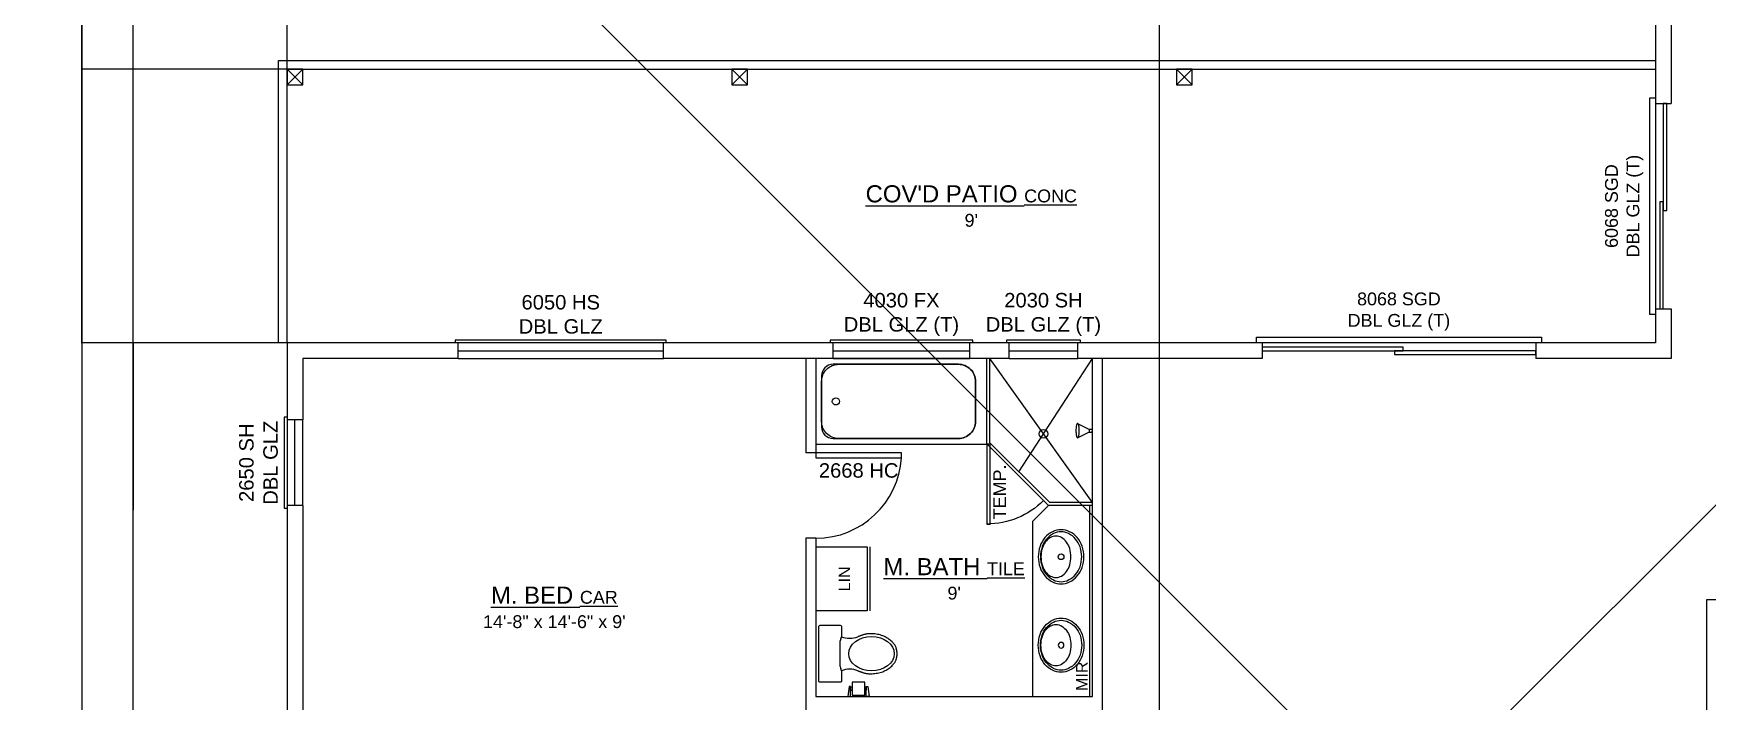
# Model space of a CAD drawing. Header units: inches. Extents: x -566 to 3217, y -8304 to 6564.
# Drawn here: x 121 to 708, y -2238 to -2003 of the extents above; entities that cross this region are included whole.
import ezdxf

# ---------------------------------------------------------------- set-up
doc = ezdxf.new("R2010")
doc.units = ezdxf.units.IN
doc.header["$MEASUREMENT"] = 0
doc.header["$PDMODE"] = 1
doc.header["$PDSIZE"] = -2
doc.linetypes.add('HIDDEN2', pattern=[0.0045, 0.003, -0.0015])
doc.layers.get('0').update_dxf_attribs({"lineweight": 25})
doc.layers.get('DEFPOINTS').update_dxf_attribs({"lineweight": 25})
for name, color, linetype, lineweight, true_color in [('1-AREA', 6, 'Continuous', 25, 0xff00ff), ('1-CAB', 40, 'Continuous', 25, 0xffbf00), ('1-DIM', 22, 'Continuous', 25, 0xcc3300), ('1-DOOR', 9, 'Continuous', 25, 0xc0c0c0), ('1-FIX', 1, 'Continuous', 25, 0xff0000), ('1-MISC', 40, 'Continuous', 25, 0xffbf00), ('1-SOFFIT', 9, 'HIDDEN2', 25, 0xc0c0c0), ('1-WALL', 3, 'Continuous', 25, 0x00ff00), ('1-WIN', 9, 'Continuous', 25, 0xc0c0c0)]:
    doc.layers.add(name, color=color, linetype=linetype, lineweight=lineweight, true_color=true_color)
doc.layers.add('1-RMNAME', color=7, linetype='Continuous', lineweight=25)
doc.layers.add('1-TEXT', color=7, linetype='Continuous', lineweight=25)
doc.styles.add('Arial', font='arial.ttf')
doc.dimstyles.new('ANNOT', dxfattribs={"dimtxt": 0.083333, "dimasz": 0.18, "dimexe": 5e-05, "dimexo": 3.125e-05, "dimgap": 4.5e-05, "dimtad": 1, "dimdec": 3, "dimdsep": 46, "dimlunit": 4, "dimtxsty": 'Arial', "dimblk": 'VW_SLASH', "dimblk1": 'VW_SLASH', "dimblk2": 'VW_SLASH', "dimcen": 0, "dimdle": 5e-05, "dimazin": 0, "dimtfac": 1, "dimtdec": 3, "dimtix": 1, "dimtmove": 0, "dimatfit": 0, "dimldrblk": 'VW_SLASH', "dimfxl": 1, "dimfrac": 2, "dimtolj": 1, "dimarcsym": 0})

# ---------------------------------------------------------------- blocks, each defined once
blk = doc.blocks.new('VW_SLASH')
at = {"color": 0, "linetype": 'ByBlock', "lineweight": -2, "transparency": 16777216}
blk.add_line((0.0003, 0), (-1, 0), dxfattribs=at)
at = {"color": 0, "linetype": 'Continuous', "lineweight": 5, "transparency": 16777216, "flags": 128}
blk.add_lwpolyline([(0.0001, 0.0001), (-0.0001, -0.0001)], dxfattribs=at)
blk = doc.blocks.new('*D216')
at = {"layer": '1-DIM', "color": 0, "lineweight": -2}
for p, q in [((-150, -1896), (-510, -1896)), ((210, -2016), (210, -1895.9)), ((210, -1896), (418.68, -1896)), ((690, -1896), (481.32, -1896)), ((690, -1968), (690, -1895.9)), ((1050, -1896), (1410, -1896))]:
    blk.add_line(p, q, dxfattribs=at)
at = {"layer": 'DEFPOINTS', "color": 0}
for p in [(210, -1896), (690, -1968), (210, -2016)]:
    blk.add_point(p, dxfattribs=at)
at = {"layer": '1-DIM', "color": 0, "lineweight": -2, "xscale": 360, "yscale": 360, "zscale": 360}
blk.add_blockref('VW_SLASH', (210, -1896), dxfattribs=at)
at = {"layer": '1-DIM', "color": 0, "lineweight": -2, "xscale": 360, "yscale": 360, "zscale": 360, "rotation": 180}
blk.add_blockref('VW_SLASH', (690, -1896), dxfattribs=at)
at = {"layer": '1-DIM', "color": 0, "insert": (450, -1896), "char_height": 0.0833, "attachment_point": 5, "style": 'Arial'}
blk.add_mtext("\\A1;40'", dxfattribs=at)
blk = doc.blocks.new('*D217')
at = {"layer": '1-DIM', "color": 0, "lineweight": -2}
for p, q in [((138, -1752), (138, -1392)), ((210, -2112), (137.9, -2112)), ((138, -2112), (138, -2284.68)), ((138, -2520), (138, -2347.32)), ((210, -2520), (137.9, -2520)), ((138, -2880), (138, -3240))]:
    blk.add_line(p, q, dxfattribs=at)
at = {"layer": 'DEFPOINTS', "color": 0}
for p in [(210, -2112), (138, -2520), (210, -2520)]:
    blk.add_point(p, dxfattribs=at)
at = {"layer": '1-DIM', "color": 0, "lineweight": -2, "xscale": 360, "yscale": 360, "zscale": 360}
for p, rotation in [((138, -2112), 270), ((138, -2520), 90)]:
    blk.add_blockref('VW_SLASH', p, dxfattribs=dict(at, rotation=rotation))
at = {"layer": '1-DIM', "color": 0, "insert": (138, -2316), "char_height": 0.0833, "attachment_point": 5, "rotation": 90, "style": 'Arial'}
blk.add_mtext("\\A1;34'", dxfattribs=at)
blk = doc.blocks.new('*D227')
at = {"layer": '1-DIM', "color": 0, "lineweight": -2}
for p, q in [((138, -1608), (138, -1248)), ((690, -1968), (137.9, -1968)), ((138, -1968), (138, -2016)), ((210, -2016), (137.9, -2016)), ((138, -2376), (138, -2736))]:
    blk.add_line(p, q, dxfattribs=at)
at = {"layer": 'DEFPOINTS', "color": 0}
for p in [(690, -1968), (138, -2016), (210, -2016)]:
    blk.add_point(p, dxfattribs=at)
at = {"layer": '1-DIM', "color": 0, "lineweight": -2, "xscale": 360, "yscale": 360, "zscale": 360}
for p, rotation in [((138, -1968), 270), ((138, -2016), 90)]:
    blk.add_blockref('VW_SLASH', p, dxfattribs=dict(at, rotation=rotation))
at = {"layer": '1-DIM', "color": 0, "insert": (138, -1992), "char_height": 0.0833, "attachment_point": 5, "rotation": 90, "style": 'Arial'}
blk.add_mtext("\\A1;4'", dxfattribs=at)
blk = doc.blocks.new('*D230')
at = {"layer": '1-DIM', "color": 0, "lineweight": -2}
for p, q in [((516, -2064), (516, -1704)), ((504, -2424), (516.1, -2424)), ((516, -2424), (516, -2440.71)), ((516, -2520), (516, -2503.29)), ((498, -2520), (516.1, -2520)), ((516, -2880), (516, -3240))]:
    blk.add_line(p, q, dxfattribs=at)
at = {"layer": 'DEFPOINTS', "color": 0}
for p in [(504, -2424), (498, -2520), (516, -2520)]:
    blk.add_point(p, dxfattribs=at)
at = {"layer": '1-DIM', "color": 0, "lineweight": -2, "xscale": 360, "yscale": 360, "zscale": 360}
for p, rotation in [((516, -2424), 270), ((516, -2520), 90)]:
    blk.add_blockref('VW_SLASH', p, dxfattribs=dict(at, rotation=rotation))
at = {"layer": '1-DIM', "color": 0, "insert": (516, -2472), "char_height": 0.0833, "attachment_point": 5, "rotation": 90, "style": 'Arial'}
blk.add_mtext("\\A1;8'", dxfattribs=at)
blk = doc.blocks.new('Group-100')
at = {"flags": 128}
blk.add_lwpolyline([(-839.79, -965.5), (-839.79, -995.5), (-779.79, -995.5), (-779.79, -965.5)], close=True, dxfattribs=at)
for points in [[(-837.79, -987.5), (-837.79, -973.5, -0.414214), (-831.79, -967.5), (-789.79, -967.5, -0.414214), (-783.79, -973.5), (-783.79, -987.5, -0.414214), (-789.79, -993.5), (-831.79, -993.5, -0.414214)], [(-783.79, -973.5, 0.414214), (-789.79, -967.5), (-833.79, -967.5, 0.414214), (-837.79, -971.5), (-837.79, -989.5, 0.414214), (-833.79, -993.5), (-789.79, -993.5, 0.414214), (-783.79, -987.5)]]:
    blk.add_lwpolyline(points, format="xyb", close=True, dxfattribs=at)
at = {"linetype": 'Continuous'}
blk.add_circle((-832.79, -980.5), 1.25, dxfattribs=at)
blk = doc.blocks.new('Group-103')
at = {"color": 1, "linetype": 'Continuous', "true_color": 0xff0000}
for p, q in [((-869.29, -864), (-863.79, -869.5)), ((-869.29, -869.5), (-863.79, -864))]:
    blk.add_line(p, q, dxfattribs=at)
at = {"color": 7, "linetype": 'Continuous', "flags": 128}
blk.add_lwpolyline([(-869.29, -869.5), (-863.79, -869.5), (-863.79, -864), (-869.29, -864)], close=True, dxfattribs=at)
blk = doc.blocks.new('Group-104')
at = {"color": 1, "linetype": 'Continuous', "true_color": 0xff0000}
for p, q in [((-1025.29, -864), (-1019.79, -869.5)), ((-1025.29, -869.5), (-1019.79, -864))]:
    blk.add_line(p, q, dxfattribs=at)
at = {"color": 7, "linetype": 'Continuous', "flags": 128}
blk.add_lwpolyline([(-1025.29, -869.5), (-1019.79, -869.5), (-1019.79, -864), (-1025.29, -864)], close=True, dxfattribs=at)
blk = doc.blocks.new('Group-105')
at = {"color": 1, "linetype": 'Continuous', "true_color": 0xff0000}
for p, q in [((-713.29, -864), (-707.79, -869.5)), ((-713.29, -869.5), (-707.79, -864))]:
    blk.add_line(p, q, dxfattribs=at)
at = {"color": 7, "linetype": 'Continuous', "flags": 128}
blk.add_lwpolyline([(-713.29, -869.5), (-707.79, -869.5), (-707.79, -864), (-713.29, -864)], close=True, dxfattribs=at)
blk = doc.blocks.new('*D239')
at = {"layer": '1-DIM', "color": 0, "lineweight": -2}
for p, q in [((138, -1656), (138, -1296)), ((210, -2016), (137.9, -2016)), ((138, -2016), (138, -2032.71)), ((138, -2112), (138, -2095.29)), ((210, -2112), (137.9, -2112)), ((138, -2472), (138, -2832))]:
    blk.add_line(p, q, dxfattribs=at)
at = {"layer": 'DEFPOINTS', "color": 0}
for p in [(138, -2016), (210, -2016), (210, -2112)]:
    blk.add_point(p, dxfattribs=at)
at = {"layer": '1-DIM', "color": 0, "lineweight": -2, "xscale": 360, "yscale": 360, "zscale": 360}
for p, rotation in [((138, -2016), 270), ((138, -2112), 90)]:
    blk.add_blockref('VW_SLASH', p, dxfattribs=dict(at, rotation=rotation))
at = {"layer": '1-DIM', "color": 0, "insert": (138, -2064), "char_height": 0.0833, "attachment_point": 5, "rotation": 90, "style": 'Arial'}
blk.add_mtext("\\A1;8'", dxfattribs=at)
blk = doc.blocks.new('DR-SGL45')
at = {"flags": 128}
blk.add_lwpolyline([(0, 0), (0.707, 0.707), (0.737, 0.678), (0.029, -0.029)], close=True, dxfattribs=at)
at = {"color": 1, "true_color": 0xff0000}
blk.add_arc((0, 0), 1, 0, 45, dxfattribs=at)
blk = doc.blocks.new('SHWR_HEAD')
for p, q in [((-5.21, 2.5), (-1.21, 0.5)), ((-1.21, 0.5), (-0.21, 0.5)), ((-5.21, -2.5), (-1.21, -0.5)), ((-1.21, -0.5), (-0.21, -0.5))]:
    blk.add_line(p, q)
for centre in [(-1.69, 0), (-0.69, 0)]:
    blk.add_arc(centre, 0.691, 313.65467, 46.34533)
at = {"transparency": 33554687}
blk.add_rational_spline([(-5.21, -2.5), (-6.38, -2.5), (-6.38, 2.5), (-5.21, 2.5), (-4.05, 2.5), (-4.05, -2.5), (-5.21, -2.5)], [1, 0.333333333333, 0.333333333333, 1, 0.333333333333, 0.333333333333, 1], degree=3, knots=[0, 0, 0, 0, 0.5, 0.5, 0.5, 1, 1, 1, 1], dxfattribs=at)
blk = doc.blocks.new('SINK_BATH_1')
at = {"flags": 128}
for points in [[(0, -18, 0.084101), (3.71, -17.37, 0.091322), (6.72, -15.66, 0.103814), (8.8, -12.99, 0.114782), (9.5, -10, 0.114782), (8.8, -7.01, 0.103814), (6.72, -4.34, 0.091322), (3.71, -2.63, 0.084101), (0, -2), (0, -2), (0, -2, 0.084101), (-3.71, -2.63, 0.091322), (-6.72, -4.34, 0.103814), (-8.8, -7.01, 0.114782), (-9.5, -10, 0.114782), (-8.8, -12.99, 0.103814), (-6.72, -15.66, 0.091322), (-3.71, -17.37, 0.084101)], [(0, -17.25), (0, -17.25, 0.084101), (3.46, -16.66, 0.091322), (6.23, -15.08, 0.103814), (8.13, -12.66, 0.114782), (8.75, -10, 0.114782), (8.13, -7.34, 0.103814), (6.23, -4.92, 0.091322), (3.46, -3.34, 0.084101), (0, -2.75), (0, -2.75, 0.084101), (-3.46, -3.34, 0.091322), (-6.23, -4.92, 0.103814), (-8.13, -7.34, 0.114782), (-8.75, -10, 0.114782), (-8.13, -12.66, 0.103814), (-6.23, -15.08, 0.091322), (-3.46, -16.66, 0.084101), (0, -17.25)], [(0, -13.44, 0.073018), (2.87, -13.02, 0.084057), (5.13, -11.9, 0.106512), (6.74, -10.1, 0.130573), (7.25, -8.19, 0.130573), (6.74, -6.27, 0.106512), (5.13, -4.47, 0.084057), (2.87, -3.36, 0.073018), (0, -2.94), (0, -2.94, 0.073018), (-2.87, -3.36, 0.084057), (-5.13, -4.47, 0.106512), (-6.74, -6.27, 0.130573), (-7.25, -8.19, 0.130573), (-6.74, -10.1, 0.106512), (-5.13, -11.9, 0.084057), (-2.87, -13.02, 0.073018)]]:
    blk.add_lwpolyline(points, format="xyb", close=True, dxfattribs=at)
blk.add_circle((0, -10), 1)
blk = doc.blocks.new('*D241')
at = {"layer": '1-DIM', "color": 0, "lineweight": -2}
for p, q in [((156, -1752), (156, -1392)), ((210, -2112), (155.9, -2112)), ((156, -2112), (156, -2170.68)), ((156, -2292), (156, -2233.32)), ((215.5, -2292), (155.9, -2292)), ((156, -2652), (156, -3012))]:
    blk.add_line(p, q, dxfattribs=at)
at = {"layer": 'DEFPOINTS', "color": 0}
for p in [(156, -2112), (210, -2112), (215.5, -2292)]:
    blk.add_point(p, dxfattribs=at)
at = {"layer": '1-DIM', "color": 0, "lineweight": -2, "xscale": 360, "yscale": 360, "zscale": 360}
for p, rotation in [((156, -2112), 270), ((156, -2292), 90)]:
    blk.add_blockref('VW_SLASH', p, dxfattribs=dict(at, rotation=rotation))
at = {"layer": '1-DIM', "color": 0, "insert": (156, -2202), "char_height": 0.0833, "attachment_point": 5, "rotation": 90, "style": 'Arial'}
blk.add_mtext("\\A1;15'", dxfattribs=at)
blk = doc.blocks.new('*D242')
at = {"layer": '1-DIM', "color": 0, "lineweight": -2}
for p, q in [((156, -1932), (156, -1572)), ((215.5, -2292), (155.9, -2292)), ((156, -2292), (156, -2294.64)), ((215.5, -2360), (155.9, -2360)), ((156, -2360), (156, -2357.36)), ((156, -2720), (156, -3080))]:
    blk.add_line(p, q, dxfattribs=at)
at = {"layer": 'DEFPOINTS', "color": 0}
for p in [(156, -2292), (215.5, -2292), (215.5, -2360)]:
    blk.add_point(p, dxfattribs=at)
at = {"layer": '1-DIM', "color": 0, "lineweight": -2, "xscale": 360, "yscale": 360, "zscale": 360}
for p, rotation in [((156, -2292), 270), ((156, -2360), 90)]:
    blk.add_blockref('VW_SLASH', p, dxfattribs=dict(at, rotation=rotation))
at = {"layer": '1-DIM', "color": 0, "insert": (156, -2326), "char_height": 0.0833, "attachment_point": 5, "rotation": 90, "style": 'Arial'}
blk.add_mtext('\\A1;5\'-8"', dxfattribs=at)
blk = doc.blocks.new('*D243')
at = {"layer": '1-DIM', "color": 0, "lineweight": -2}
for p, q in [((156, -2000), (156, -1640)), ((215.5, -2360), (155.9, -2360)), ((156, -2390), (156, -2360)), ((215.5, -2390), (155.9, -2390)), ((156, -2750), (156, -3110))]:
    blk.add_line(p, q, dxfattribs=at)
at = {"layer": 'DEFPOINTS', "color": 0}
for p in [(156, -2360), (215.5, -2360), (215.5, -2390)]:
    blk.add_point(p, dxfattribs=at)
at = {"layer": '1-DIM', "color": 0, "lineweight": -2, "xscale": 360, "yscale": 360, "zscale": 360}
for p, rotation in [((156, -2360), 270), ((156, -2390), 90)]:
    blk.add_blockref('VW_SLASH', p, dxfattribs=dict(at, rotation=rotation))
at = {"layer": '1-DIM', "color": 0, "insert": (156, -2375), "char_height": 0.0833, "attachment_point": 5, "rotation": 90, "style": 'Arial'}
blk.add_mtext('\\A1;2\'-6"', dxfattribs=at)
blk = doc.blocks.new('*D244')
at = {"layer": '1-DIM', "color": 0, "lineweight": -2}
for p, q in [((156, -2030), (156, -1670)), ((215.5, -2390), (155.9, -2390)), ((156, -2390), (156, -2423.58)), ((156, -2520), (156, -2486.42)), ((210, -2520), (155.9, -2520)), ((156, -2880), (156, -3240))]:
    blk.add_line(p, q, dxfattribs=at)
at = {"layer": 'DEFPOINTS', "color": 0}
for p in [(156, -2390), (215.5, -2390), (210, -2520)]:
    blk.add_point(p, dxfattribs=at)
at = {"layer": '1-DIM', "color": 0, "lineweight": -2, "xscale": 360, "yscale": 360, "zscale": 360}
for p, rotation in [((156, -2390), 270), ((156, -2520), 89.99999999999999)]:
    blk.add_blockref('VW_SLASH', p, dxfattribs=dict(at, rotation=rotation))
at = {"layer": '1-DIM', "color": 0, "insert": (156, -2455), "char_height": 0.0833, "attachment_point": 5, "rotation": 90, "style": 'Arial'}
blk.add_mtext('\\A1;10\'-10"', dxfattribs=at)
blk = doc.blocks.new('Group-106')
for p, q in [((-831.29, -1073.52), (-831.29, -1064.48)), ((-831, -1063.77), (-830.79, -1063.06)), ((-830.79, -1074.94), (-831, -1074.23))]:
    blk.add_line(p, q)
at = {"flags": 128}
blk.add_lwpolyline([(-830.79, -1074.94), (-830.79, -1078.5, -0.414214), (-831.29, -1079), (-838.29, -1079, -0.414214), (-838.79, -1078.5), (-838.79, -1059.5, -0.414214), (-838.29, -1059), (-831.29, -1059, -0.414214), (-830.79, -1059.5), (-830.79, -1063.06)], format="xyb", dxfattribs=at)
for centre, radius, start, end in [((-830.29, -1064.48), 1, 135, 180), ((-827.92, -1055.32), 8.26, 249.69023, 290.30977), ((-830.29, -1073.52), 1, 180, 225), ((-827.92, -1082.68), 8.26, 69.69023, 110.30977)]:
    blk.add_arc(centre, radius, start, end)
blk.add_ellipse((-820.29, -1069), major_axis=(-8, 0), ratio=0.75)
blk.add_open_spline([(-825.06, -1074.94), (-824.22, -1075.34), (-821.01, -1076.24), (-815.73, -1075.4), (-812.01, -1072.36), (-811.29, -1069.77), (-811.29, -1068.23), (-812.01, -1065.64), (-815.73, -1062.6), (-821.01, -1061.76), (-824.22, -1062.66), (-825.06, -1063.06)], degree=2)
blk = doc.blocks.new('tp')
for p, q in [((3.5, 3.25), (0, 3.75)), ((0, 3.75), (0, 2.75)), ((0, 2.75), (3.5, 2.75)), ((2.25, 2.75), (3.25, 2.75)), ((3.25, 2.75), (2.25, 2.75)), ((2.25, 2.25), (2.25, 2.75)), ((3.25, 2.75), (3.25, 2.25)), ((3.5, 2.75), (3.5, 3.25)), ((0, -3.75), (0, -2.75)), ((0, -2.75), (3.5, -2.75)), ((3.5, -3.25), (0, -3.75)), ((2.25, -2.75), (2.25, -2.25)), ((3.25, -2.75), (2.25, -2.75)), ((3.25, -2.25), (3.25, -2.75)), ((3.5, -2.75), (3.5, -3.25))]:
    blk.add_line(p, q)
at = {"flags": 128}
blk.add_lwpolyline([(0.5, -2.25), (0.5, 2.25), (5, 2.25), (5, -2.25)], close=True, dxfattribs=at)
blk = doc.blocks.new('Group-115')
at = {"flags": 128}
blk.add_lwpolyline([(-839.79, -998.5), (-839.79, -1000.25), (-809.79, -1000.25), (-809.79, -998.5), (-839.79, -998.5)], dxfattribs=at)
at = {"color": 1, "linetype": 'Continuous', "true_color": 0xff0000}
blk.add_arc((-839.84, -998.4), 30.1, 270.08952, 356.46886, dxfattribs=at)
blk = doc.blocks.new('Group-123')
blk.add_line((-542.54, -913.5), (-542.54, -910.5))
at = {"flags": 128}
for points in [[(-542.54, -913.5), (-541.29, -913.5), (-541.29, -876), (-542.54, -876)], [(-543.79, -948), (-542.54, -948), (-542.54, -910.5), (-543.79, -910.5)]]:
    blk.add_lwpolyline(points, close=True, dxfattribs=at)
blk = doc.blocks.new('Group-124')
blk.add_line((-636.79, -962.75), (-633.79, -962.75))
at = {"flags": 128}
for points in [[(-683.29, -961.5), (-683.29, -962.75), (-633.79, -962.75), (-633.79, -961.5)], [(-636.79, -962.75), (-636.79, -964), (-587.29, -964), (-587.29, -962.75)]]:
    blk.add_lwpolyline(points, close=True, dxfattribs=at)
blk = doc.blocks.new('Group-126')
at = {"color": 7, "linetype": 'Continuous'}
for p, q in [((-965.29, -962.75), (-893.29, -962.75)), ((-965.29, -965.5), (-893.29, -965.5))]:
    blk.add_line(p, q, dxfattribs=at)
at = {"color": 7, "linetype": 'Continuous', "flags": 128}
blk.add_lwpolyline([(-892.29, -960), (-892.29, -959), (-966.29, -959), (-966.29, -960)], dxfattribs=at)
at = {"layer": 'DEFPOINTS'}
blk.add_line((-893.29, -960), (-893.29, -960), dxfattribs=at)
blk = doc.blocks.new('Group-131')
at = {"color": 7, "linetype": 'Continuous'}
for p, q in [((-1022.54, -1017), (-1022.54, -987)), ((-1019.79, -1017), (-1019.79, -987))]:
    blk.add_line(p, q, dxfattribs=at)
at = {"color": 7, "linetype": 'Continuous', "flags": 128}
blk.add_lwpolyline([(-1025.29, -986), (-1026.29, -986), (-1026.29, -1018), (-1025.29, -1018)], dxfattribs=at)
at = {"layer": 'DEFPOINTS'}
blk.add_line((-1025.29, -987), (-1025.29, -987), dxfattribs=at)
blk = doc.blocks.new('Group-134')
at = {"color": 7, "linetype": 'Continuous'}
for p, q in [((-833.79, -962.75), (-785.79, -962.75)), ((-833.79, -965.5), (-785.79, -965.5))]:
    blk.add_line(p, q, dxfattribs=at)
at = {"color": 7, "linetype": 'Continuous', "flags": 128}
blk.add_lwpolyline([(-784.79, -960), (-784.79, -959), (-834.79, -959), (-834.79, -960)], dxfattribs=at)
at = {"layer": 'DEFPOINTS'}
blk.add_line((-785.79, -960), (-785.79, -960), dxfattribs=at)
blk = doc.blocks.new('Group-135')
at = {"color": 7, "linetype": 'Continuous'}
for p, q in [((-771.97, -962.75), (-747.97, -962.75)), ((-771.97, -965.5), (-747.97, -965.5))]:
    blk.add_line(p, q, dxfattribs=at)
at = {"color": 7, "linetype": 'Continuous', "flags": 128}
blk.add_lwpolyline([(-746.97, -960), (-746.97, -959), (-772.97, -959), (-772.97, -960)], dxfattribs=at)
at = {"layer": 'DEFPOINTS'}
blk.add_line((-747.97, -960), (-747.97, -960), dxfattribs=at)

msp = doc.modelspace()

# ---------------------------------------------------------------- linework, layer by layer
at = {"layer": '1-AREA', "flags": 128}
for points in [[(990, -2207.5), (990, -1968), (690, -1968), (690, -2112), (210, -2112), (210, -2520), (498, -2520), (498, -2424), (713.5, -2424), (713.5, -2207.5)], [(210, -2016), (690, -2016), (690, -2112), (210, -2112)]]:
    msp.add_lwpolyline(points, close=True, dxfattribs=at)
at = {"layer": '1-CAB'}
for p, q in [((471.5, -2174.59), (477.09, -2169)), ((491.5, -2169), (491.5, -2236)), ((471.5, -2174.59), (471.5, -2236)), ((414.5, -2206), (414.5, -2183.5))]:
    msp.add_line(p, q, dxfattribs=at)
at = {"layer": '1-CAB', "flags": 128}
msp.add_lwpolyline([(395.5, -2183.5), (413.5, -2183.5), (413.5, -2206), (395.5, -2206)], dxfattribs=at)
at = {"layer": '1-DOOR', "flags": 128}
for points in [[(690, -2102), (688, -2102), (688, -2026), (690, -2026)], [(550, -2112), (550, -2110), (650, -2110), (650, -2112)]]:
    msp.add_lwpolyline(points, dxfattribs=at)
at = {"layer": '1-FIX'}
for p, q in [((492.5, -2168), (456.5, -2117.5)), ((466.67, -2157.17), (492.5, -2117.5))]:
    msp.add_line(p, q, dxfattribs=at)
at = {"layer": '1-FIX', "flags": 128}
for points in [[(492.5, -2169), (477.09, -2169), (455.5, -2147.41), (455.5, -2117.5)], [(492.5, -2168), (477.5, -2168), (456.5, -2147), (456.5, -2117.5)]]:
    msp.add_lwpolyline(points, dxfattribs=at)
at = {"layer": '1-FIX'}
msp.add_circle((475.32, -2143.89), 1.5, dxfattribs=at)
at = {"layer": '1-MISC', "flags": 128}
msp.add_lwpolyline([(210, -2112), (207, -2112), (207, -2013), (690, -2013)], dxfattribs=at)
at = {"layer": '1-SOFFIT', "flags": 128}
msp.add_lwpolyline([(210, -2112), (210, -2016), (690, -2016)], dxfattribs=at)
at = {"layer": '1-WALL'}
for p, q in [((690, -1968), (690, -2028)), ((695.5, -1973.5), (695.5, -2028)), ((690, -2028), (695.5, -2028)), ((690, -2100), (690, -2112)), ((690, -2100), (695.5, -2100)), ((695.5, -2100), (695.5, -2117.5)), ((270, -2112), (210, -2112)), ((210, -2112), (210, -2139)), ((270, -2117.5), (270, -2112)), ((401.5, -2112), (342, -2112)), ((342, -2117.5), (342, -2112)), ((401.5, -2117.5), (401.5, -2112)), ((463.32, -2112), (449.5, -2112)), ((449.5, -2117.5), (449.5, -2112)), ((463.32, -2117.5), (463.32, -2112)), ((552, -2112), (487.32, -2112)), ((487.32, -2117.5), (487.32, -2112)), ((552, -2112), (552, -2117.5)), ((690, -2112), (648, -2112)), ((648, -2112), (648, -2117.5)), ((270, -2117.5), (215.5, -2117.5)), ((215.5, -2117.5), (215.5, -2139)), ((401.5, -2117.5), (342, -2117.5)), ((392, -2117.5), (392, -2150.5)), ((395.5, -2117.5), (395.5, -2150.5)), ((463.32, -2117.5), (449.5, -2117.5)), ((552, -2117.5), (487.32, -2117.5)), ((492.5, -2236), (492.5, -2117.5)), ((496, -2323.5), (496, -2117.5)), ((695.5, -2117.5), (648, -2117.5)), ((215.5, -2139), (210, -2139)), ((395.5, -2150.5), (392, -2150.5)), ((210, -2169), (210, -2241)), ((215.5, -2169), (210, -2169)), ((215.5, -2169), (215.5, -2241)), ((392, -2180.5), (392, -2259)), ((395.5, -2180.5), (392, -2180.5)), ((395.5, -2180.5), (395.5, -2236)), ((708, -2418.5), (708, -2202)), ((708, -2202), (886, -2202)), ((395.5, -2236), (492.5, -2236))]:
    msp.add_line(p, q, dxfattribs=at)
at = {"layer": 'DEFPOINTS', "color": 6, "true_color": 0xff00ff}
for p, q in [((0, -1680), (1200, -2880)), ((1200, -1680), (0, -2880))]:
    msp.add_line(p, q, dxfattribs=at)

# ---------------------------------------------------------------- block references
at = {"layer": '1-DOOR'}
for name in ['Group-123', 'Group-124', 'Group-115']:
    msp.add_blockref(name, (1235.29, -1152), dxfattribs=at)
at = {"layer": '1-FIX'}
for name, p in [('Group-100', (1235.29, -1152)), ('SHWR_HEAD', (492.5, -2142.75)), ('Group-106', (1235.29, -1152))]:
    msp.add_blockref(name, p, dxfattribs=at)
at = {"layer": '1-FIX', "xscale": -28, "yscale": 28, "zscale": 28, "rotation": 135.0000000000048}
msp.add_blockref('DR-SGL45', (455.5, -2147.5), dxfattribs=at)
at = {"layer": '1-FIX', "rotation": 90}
msp.add_blockref('SINK_BATH_1', (471.5, -2187), dxfattribs=at)
at = {"layer": '1-FIX', "xscale": -1}
for name, p, rotation in [('SINK_BATH_1', (471.5, -2218), 90), ('tp', (410.42, -2236), 270)]:
    msp.add_blockref(name, p, dxfattribs=dict(at, rotation=rotation))
at = {"layer": '1-WALL'}
for name in ['Group-104', 'Group-103', 'Group-105']:
    msp.add_blockref(name, (1235.29, -1152), dxfattribs=at)
at = {"layer": '1-WIN'}
for name in ['Group-126', 'Group-134', 'Group-135', 'Group-131']:
    msp.add_blockref(name, (1235.29, -1152), dxfattribs=at)

# ---------------------------------------------------------------- texts
at = {"layer": '1-FIX', "insert": (459.94, -2164.24), "char_height": 4.5, "width": 17.3025, "attachment_point": 5, "rotation": 90, "line_spacing_factor": 1.004016, "style": 'Arial'}
msp.add_mtext('TEMP.', dxfattribs=at)
at = {"layer": '1-RMNAME', "char_height": 6, "attachment_point": 5, "line_spacing_factor": 1.004016, "style": 'Arial'}
for s, insert in [("{\\LCOV'D PATIO }{\\H0.75x;\\LCONC}{\\H1x;\\L\\P}{\\H0.75x;\\l9'}", (450, -2064)), ("{\\LM. BATH }{\\H0.75x;\\LTILE}{\\H1x;\\L\\P}{\\H0.75x;\\l9'}", (444, -2194.75)), ('{\\LM. BED }{\\H0.75x;\\LCAR}{\\H1x;\\L\\P}{\\H0.75x;\\l14\'-8" x 14\'-6" x 9\'}', (303.75, -2204.75))]:
    msp.add_mtext(s, dxfattribs=dict(at, insert=insert))
at = {"layer": '1-TEXT', "attachment_point": 5, "rotation": 90, "line_spacing_factor": 1.004016, "style": 'Arial'}
for s, insert, char_height in [('6068 SGD\\PDBL GLZ (T)', (679, -2064), 4.5), ('2650 SH\\PDBL GLZ', (200, -2154), 5.063), ('LIN', (405.5, -2194.75), 4), ('MIR', (488.79, -2228.88), 4)]:
    msp.add_mtext(s, dxfattribs=dict(at, insert=insert, char_height=char_height))
at = {"layer": '1-TEXT', "attachment_point": 5, "line_spacing_factor": 1.004016, "style": 'Arial'}
for s, insert, char_height in [('6050 HS\\PDBL GLZ', (306, -2102), 5.063), ('4030 FX\\PDBL GLZ (T)', (425.5, -2102), 5.0625), ('2030 SH\\PDBL GLZ (T)', (475.32, -2102), 5.0625), ('8068 SGD\\PDBL GLZ (T)', (600, -2101), 4.5), ('2668 HC', (410.5, -2156.75), 5.063)]:
    msp.add_mtext(s, dxfattribs=dict(at, insert=insert, char_height=char_height))

# ---------------------------------------------------------------- dimensions: what is measured, and where the dimension line sits
at = {"layer": '1-DIM'}
for base, p1, p2, picture, middle in [((138, -2016), (690, -1968), (210, -2016), '*D227', (138, -1992)), ((138, -2016), (210, -2112), (210, -2016), '*D239', (138, -2064)), ((138, -2520), (210, -2112), (210, -2520), '*D217', (138, -2316)), ((156, -2112), (215.5, -2292), (210, -2112), '*D241', (156, -2202)), ((156, -2292), (215.5, -2360), (215.5, -2292), '*D242', (156, -2326)), ((156, -2360), (215.5, -2390), (215.5, -2360), '*D243', (156, -2375)), ((156, -2390), (210, -2520), (215.5, -2390), '*D244', (156, -2455)), ((516, -2520), (504, -2424), (498, -2520), '*D230', (516, -2472))]:
    dim = msp.add_linear_dim(base=base, p1=p1, p2=p2, angle=270, dimstyle='ANNOT', override={"dimtxt": 0.083333, "dimasz": 360, "dimexe": 0.1, "dimgap": 31.25, "dimtad": 0, "dimdec": 0, "dimpost": '<>', "dimtxsty": 'Arial', "dimdle": 0.1}, dxfattribs=at)
    dim.commit()
    dim.dimension.update_dxf_attribs({"geometry": picture, "text_midpoint": middle})
dim = msp.add_linear_dim(base=(210, -1896), p1=(690, -1968), p2=(210, -2016), dimstyle='ANNOT', override={"dimtxt": 0.083333, "dimasz": 360, "dimexe": 0.1, "dimgap": 31.25, "dimtad": 0, "dimdec": 0, "dimpost": '<>', "dimtxsty": 'Arial', "dimdle": 0.1}, dxfattribs=at)
dim.commit()
dim.dimension.update_dxf_attribs({"geometry": '*D216', "text_midpoint": (450, -1896)})

doc.saveas('drawing.dxf')
